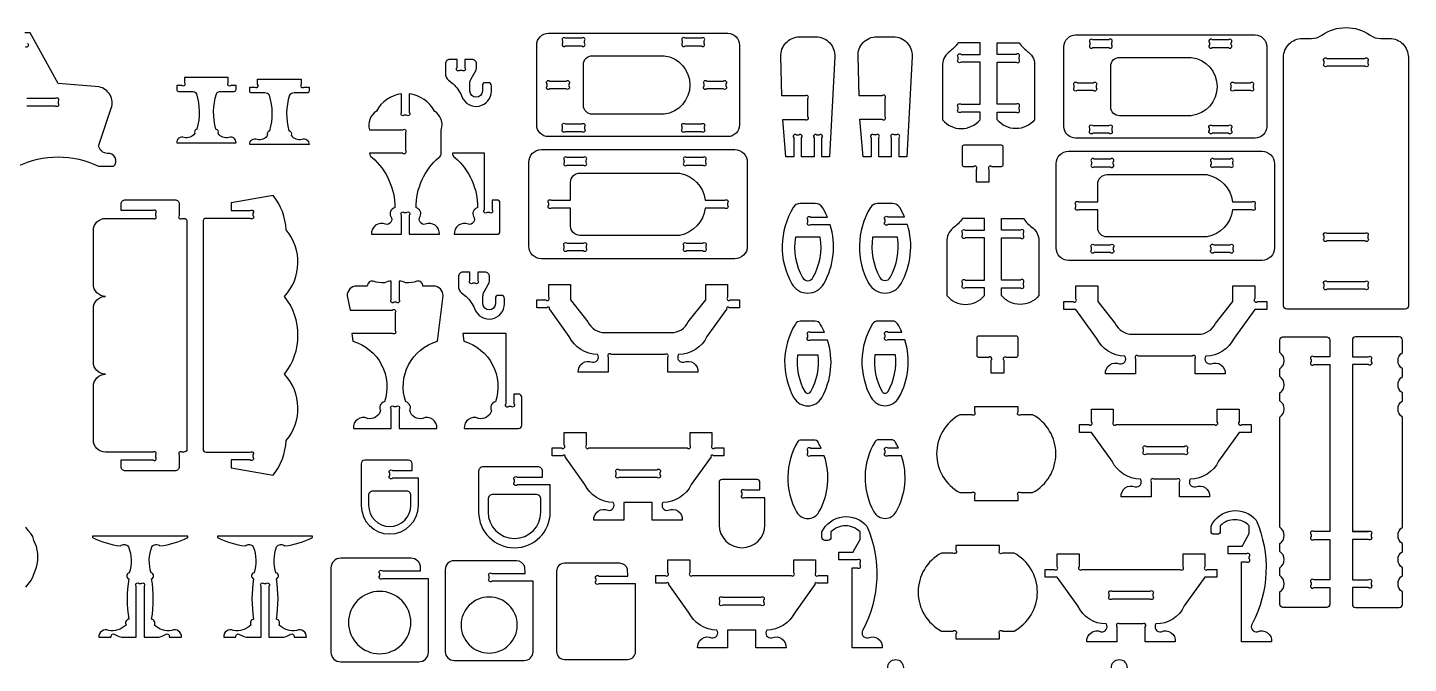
# Model space of a CAD drawing. Extents: x 4838.3 to 4880.7, y 1535.2 to 1561.9.
# Drawn here: x 4858.53 to 4880.65, y 1551.67 to 1561.87 of the extents above; entities that cross this region are included whole.
import ezdxf

# ---------------------------------------------------------------- set-up
doc = ezdxf.new("R2010")
doc.units = 0
doc.header["$MEASUREMENT"] = 0
doc.layers.add('LAYER1', color=18, linetype='CONTINUOUS')

msp = doc.modelspace()

# ---------------------------------------------------------------- linework, layer by layer
at = {"layer": 'LAYER1'}
for points in [[(4858.366, 1559.649, -0.230289), (4859.664, 1559.649), (4859.905, 1559.649, 0.729626), (4859.806, 1559.854, -0.343544), (4859.664, 1559.974), (4859.867, 1560.579, 0.456332), (4859.671, 1560.922), (4859.015, 1560.977), (4858.568, 1561.79), (4858.484, 1561.79)], [(4858.524, 1561.618, -1), (4858.491, 1561.565)], [(4858.515, 1560.74), (4858.971, 1560.74, -1), (4859.015, 1560.696), (4859.015, 1560.677), (4859.015, 1560.659, -1), (4858.971, 1560.615), (4858.515, 1560.615)], [(4872.312, 1551.605, -0.427943), (4872.437, 1551.736, -0.427943), (4872.562, 1551.605, 0.204981)], [(4875.896, 1551.605, -0.427943), (4876.021, 1551.736, -0.427943), (4876.146, 1551.605, 0.204981)]]:
    msp.add_lwpolyline(points, format="xyb", dxfattribs=at)
for points in [[(4866.685, 1560.313), (4866.685, 1561.595, -0.414214), (4866.873, 1561.782), (4869.748, 1561.782, -0.414214), (4869.935, 1561.595), (4869.935, 1560.313, -0.414214), (4869.748, 1560.126), (4866.873, 1560.126, -0.414214)], [(4878.704, 1557.358, -0.414214), (4878.654, 1557.408), (4878.654, 1561.399, -0.414214), (4878.954, 1561.699), (4879.102, 1561.699, 0.155074), (4879.266, 1561.751, -0.31779), (4880.043, 1561.751, 0.155074), (4880.206, 1561.699), (4880.354, 1561.699, -0.414214), (4880.654, 1561.399), (4880.654, 1557.408, -0.414214), (4880.604, 1557.358)], [(4867.101, 1561.66), (4867.101, 1561.623, 1), (4867.146, 1561.579), (4867.407, 1561.579, 1), (4867.451, 1561.623), (4867.451, 1561.66, 1), (4867.407, 1561.704), (4867.146, 1561.704, 1)], [(4869.018, 1561.66), (4869.018, 1561.623, 1), (4869.062, 1561.579), (4869.324, 1561.579, 1), (4869.368, 1561.623), (4869.368, 1561.66, 1), (4869.324, 1561.704), (4869.062, 1561.704, 1)], [(4870.68, 1559.8), (4870.627, 1560.4), (4870.986, 1560.4, 1), (4871.03, 1560.445), (4871.03, 1560.734, 1), (4870.986, 1560.778), (4870.616, 1560.778), (4870.598, 1561.408, -0.431081), (4870.898, 1561.725), (4871.162, 1561.725, -0.431081), (4871.462, 1561.408), (4871.38, 1559.8), (4871.255, 1559.8), (4871.255, 1560.106, 1), (4871.211, 1560.15), (4871.174, 1560.15, 1), (4871.13, 1560.106), (4871.13, 1559.8), (4870.93, 1559.8), (4870.93, 1560.106, 1), (4870.886, 1560.15), (4870.849, 1560.15, 1), (4870.805, 1560.106), (4870.805, 1559.8)], [(4871.918, 1559.803), (4871.865, 1560.403), (4872.224, 1560.403, 1), (4872.268, 1560.447), (4872.268, 1560.737, 1), (4872.224, 1560.781), (4871.854, 1560.781), (4871.836, 1561.411, -0.431081), (4872.136, 1561.728), (4872.4, 1561.728, -0.431081), (4872.7, 1561.411), (4872.618, 1559.803), (4872.493, 1559.803), (4872.493, 1560.109, 1), (4872.449, 1560.153), (4872.412, 1560.153, 1), (4872.368, 1560.109), (4872.368, 1559.803), (4872.168, 1559.803), (4872.168, 1560.109, 1), (4872.124, 1560.153), (4872.087, 1560.153, 1), (4872.043, 1560.109), (4872.043, 1559.803)], [(4873.19, 1561.257), (4873.19, 1560.394, 0.468323), (4873.79, 1560.394), (4873.79, 1560.519), (4873.485, 1560.519, -1), (4873.44, 1560.563), (4873.44, 1560.6, -1), (4873.485, 1560.644), (4873.79, 1560.644), (4873.79, 1561.319), (4873.485, 1561.319, -1), (4873.44, 1561.364), (4873.44, 1561.4, -1), (4873.485, 1561.444), (4873.79, 1561.444), (4873.79, 1561.632), (4873.44, 1561.632, -0.082449), (4873.284, 1561.475, 0.237515)], [(4874.665, 1561.257), (4874.665, 1560.394, -0.468323), (4874.065, 1560.394), (4874.065, 1560.519), (4874.371, 1560.519, 1), (4874.415, 1560.563), (4874.415, 1560.6, 1), (4874.371, 1560.644), (4874.065, 1560.644), (4874.065, 1561.319), (4874.371, 1561.319, 1), (4874.415, 1561.364), (4874.415, 1561.4, 1), (4874.371, 1561.444), (4874.065, 1561.444), (4874.065, 1561.632), (4874.415, 1561.632, 0.082449), (4874.572, 1561.475, -0.237515)], [(4875.134, 1560.287), (4875.134, 1561.568, -0.414214), (4875.322, 1561.756), (4878.197, 1561.756, -0.414214), (4878.384, 1561.568), (4878.384, 1560.287, -0.414214), (4878.197, 1560.1), (4875.322, 1560.1, -0.414214)], [(4875.551, 1561.634), (4875.551, 1561.597, 1), (4875.595, 1561.553), (4875.856, 1561.553, 1), (4875.901, 1561.597), (4875.901, 1561.634, 1), (4875.856, 1561.678), (4875.595, 1561.678, 1)], [(4877.467, 1561.634), (4877.467, 1561.597, 1), (4877.511, 1561.553), (4877.773, 1561.553, 1), (4877.817, 1561.597), (4877.817, 1561.634, 1), (4877.773, 1561.678), (4877.511, 1561.678, 1)], [(4865.48, 1560.782), (4865.487, 1560.765, 0.825341), (4865.96, 1560.856), (4865.96, 1560.942, 0.414214), (4865.912, 1560.99), (4865.862, 1560.99, 0.414214), (4865.814, 1560.942), (4865.814, 1560.856, -1), (4865.615, 1560.856), (4865.615, 1560.978, -0.131652), (4865.634, 1561.05), (4865.7, 1561.164, 0.131652), (4865.72, 1561.236), (4865.72, 1561.291, 0.414214), (4865.648, 1561.363), (4865.533, 1561.363), (4865.533, 1561.231, -1), (4865.489, 1561.187), (4865.452, 1561.187, -1), (4865.408, 1561.231), (4865.408, 1561.363), (4865.293, 1561.363, 0.414214), (4865.221, 1561.291), (4865.221, 1561.141, 0.220517), (4865.272, 1561.031), (4865.344, 1560.97, -0.122252)], [(4868.726, 1560.485), (4867.576, 1560.485, -0.414214), (4867.435, 1560.626), (4867.435, 1561.282, -0.414214), (4867.576, 1561.423), (4868.726, 1561.423, -0.88519)], [(4877.175, 1560.459), (4876.025, 1560.459, -0.414214), (4875.885, 1560.6), (4875.885, 1561.256, -0.414214), (4876.025, 1561.396), (4877.175, 1561.396, -0.88519)], [(4879.349, 1561.38), (4879.96, 1561.38, -1), (4880.004, 1561.336), (4880.004, 1561.299, -1), (4879.96, 1561.255), (4879.349, 1561.255, -1), (4879.304, 1561.299), (4879.304, 1561.336, -1)], [(4861.392, 1560.026), (4861.867, 1560.026, 0.570657), (4861.75, 1560.109, -0.289506), (4861.578, 1560.173, 0.497317), (4861.545, 1560.245, 0.217136), (4861.545, 1560.245, -0.145354), (4861.552, 1560.814, -0.281118), (4861.626, 1560.851), (4861.837, 1560.851, 0.414214), (4861.867, 1560.881), (4861.867, 1560.946), (4861.786, 1560.946, -1), (4861.742, 1560.99), (4861.742, 1561.071), (4861.455, 1561.071), (4861.392, 1561.071), (4861.329, 1561.071), (4861.042, 1561.071), (4861.042, 1560.99, -1), (4860.998, 1560.946), (4860.917, 1560.946), (4860.917, 1560.881, 0.414214), (4860.947, 1560.851), (4861.158, 1560.851, -0.281118), (4861.231, 1560.814, -0.145354), (4861.239, 1560.245, 0.217136), (4861.239, 1560.245, 0.497317), (4861.206, 1560.173, -0.289506), (4861.034, 1560.109, 0.570657), (4860.917, 1560.026)], [(4862.562, 1560), (4862.087, 1560, -0.570657), (4862.204, 1560.083, 0.289506), (4862.376, 1560.147, -0.497317), (4862.41, 1560.22, -0.217136), (4862.41, 1560.22, 0.145354), (4862.402, 1560.788, 0.281118), (4862.328, 1560.825), (4862.117, 1560.825, -0.414214), (4862.087, 1560.855), (4862.087, 1560.92), (4862.168, 1560.92, 1), (4862.212, 1560.964), (4862.212, 1561.045), (4862.5, 1561.045), (4862.562, 1561.045), (4862.625, 1561.045), (4862.912, 1561.045), (4862.912, 1560.964, 1), (4862.957, 1560.92), (4863.037, 1560.92), (4863.037, 1560.855, -0.414214), (4863.007, 1560.825), (4862.796, 1560.825, 0.281118), (4862.723, 1560.788, 0.145354), (4862.715, 1560.22, -0.217136), (4862.715, 1560.22, -0.497317), (4862.748, 1560.147, 0.289506), (4862.921, 1560.083, -0.570657), (4863.037, 1560)], [(4867.157, 1560.891), (4866.896, 1560.891, -1), (4866.851, 1560.936), (4866.851, 1560.972, -1), (4866.896, 1561.016), (4867.157, 1561.016, -1), (4867.201, 1560.972), (4867.201, 1560.936, -1)], [(4869.412, 1561.016), (4869.674, 1561.016, -1), (4869.718, 1560.972), (4869.718, 1560.936, -1), (4869.674, 1560.891), (4869.412, 1560.891, -1), (4869.368, 1560.936), (4869.368, 1560.972, -1)], [(4875.606, 1560.865), (4875.345, 1560.865, -1), (4875.301, 1560.909), (4875.301, 1560.946, -1), (4875.345, 1560.99), (4875.606, 1560.99, -1), (4875.651, 1560.946), (4875.651, 1560.909, -1)], [(4877.861, 1560.99), (4878.123, 1560.99, -1), (4878.167, 1560.946), (4878.167, 1560.909, -1), (4878.123, 1560.865), (4877.861, 1560.865, -1), (4877.817, 1560.909), (4877.817, 1560.946, -1)], [(4864.644, 1560.814), (4864.644, 1560.513, -1), (4864.6, 1560.469), (4864.563, 1560.469, -1), (4864.519, 1560.513), (4864.519, 1560.814, 0.24185), (4864.116, 1560.533, 0.346655), (4864.008, 1560.233), (4864.538, 1560.233, -1), (4864.582, 1560.189), (4864.582, 1559.902, -1), (4864.538, 1559.858), (4864.008, 1559.858, 0.260797), (4864.046, 1559.79, -0.220455), (4864.411, 1558.983, 0.497317), (4864.347, 1558.843, -0.687365), (4864.263, 1558.719, 0.570657), (4864.037, 1558.558), (4864.519, 1558.558), (4864.519, 1558.864, -1), (4864.563, 1558.908), (4864.582, 1558.908), (4864.6, 1558.908, -1), (4864.644, 1558.864), (4864.644, 1558.558), (4865.126, 1558.558, 0.570657), (4864.9, 1558.719, -0.687365), (4864.817, 1558.843, 0.497317), (4864.752, 1558.983, -0.220455), (4865.117, 1559.79, 0.260797), (4865.155, 1559.858), (4865.155, 1560.233, 0.346655), (4865.047, 1560.533, 0.24185)], [(4867.146, 1560.329), (4867.407, 1560.329, -1), (4867.451, 1560.285), (4867.451, 1560.248, -1), (4867.407, 1560.204), (4867.146, 1560.204, -1), (4867.101, 1560.248), (4867.101, 1560.285, -1)], [(4869.062, 1560.329), (4869.324, 1560.329, -1), (4869.368, 1560.285), (4869.368, 1560.248, -1), (4869.324, 1560.204), (4869.062, 1560.204, -1), (4869.018, 1560.248), (4869.018, 1560.285, -1)], [(4875.595, 1560.303), (4875.856, 1560.303, -1), (4875.901, 1560.259), (4875.901, 1560.222, -1), (4875.856, 1560.178), (4875.595, 1560.178, -1), (4875.551, 1560.222), (4875.551, 1560.259, -1)], [(4877.511, 1560.303), (4877.773, 1560.303, -1), (4877.817, 1560.259), (4877.817, 1560.222, -1), (4877.773, 1560.178), (4877.511, 1560.178, -1), (4877.467, 1560.222), (4877.467, 1560.259, -1)], [(4866.046, 1558.558, 0.414214), (4866.096, 1558.608), (4866.096, 1559.058, 0.414214), (4866.046, 1559.108), (4865.971, 1559.108), (4865.971, 1558.952, -1), (4865.927, 1558.908), (4865.89, 1558.908, -1), (4865.846, 1558.952), (4865.846, 1559.858), (4865.335, 1559.858, 0.260797), (4865.373, 1559.79, -0.220455), (4865.738, 1558.983, 0.497317), (4865.673, 1558.843, -0.687365), (4865.59, 1558.719, 0.570657), (4865.364, 1558.558)], [(4866.56, 1558.366), (4866.56, 1559.716, -0.414214), (4866.76, 1559.916), (4869.86, 1559.916, -0.414214), (4870.06, 1559.716), (4870.06, 1558.366, -0.414214), (4869.86, 1558.166), (4866.76, 1558.166, -0.414214)], [(4867.127, 1559.747), (4867.127, 1559.71, 1), (4867.171, 1559.666), (4867.433, 1559.666, 1), (4867.477, 1559.71), (4867.477, 1559.747, 1), (4867.433, 1559.791), (4867.171, 1559.791, 1)], [(4869.043, 1559.747), (4869.043, 1559.71, 1), (4869.087, 1559.666), (4869.349, 1559.666, 1), (4869.393, 1559.71), (4869.393, 1559.747, 1), (4869.349, 1559.791), (4869.087, 1559.791, 1)], [(4873.732, 1559.392), (4873.732, 1559.598, 1), (4873.688, 1559.642), (4873.537, 1559.642, -0.414214), (4873.507, 1559.672), (4873.507, 1559.962, -0.414214), (4873.537, 1559.992), (4874.127, 1559.992, -0.414214), (4874.157, 1559.962), (4874.157, 1559.672, -0.414214), (4874.127, 1559.642), (4873.976, 1559.642, 1), (4873.932, 1559.598), (4873.932, 1559.392)], [(4875.009, 1558.34), (4875.009, 1559.69, -0.414214), (4875.209, 1559.89), (4878.309, 1559.89, -0.414214), (4878.509, 1559.69), (4878.509, 1558.34, -0.414214), (4878.309, 1558.14), (4875.209, 1558.14, -0.414214)], [(4875.882, 1559.765), (4875.62, 1559.765, 1), (4875.576, 1559.721), (4875.576, 1559.684, 1), (4875.62, 1559.64), (4875.882, 1559.64, 1), (4875.926, 1559.684), (4875.926, 1559.721, 1)], [(4877.492, 1559.721), (4877.492, 1559.684, 1), (4877.537, 1559.64), (4877.798, 1559.64, 1), (4877.842, 1559.684), (4877.842, 1559.721, 1), (4877.798, 1559.765), (4877.537, 1559.765, 1)], [(4869.386, 1559.104), (4869.699, 1559.104, -1), (4869.743, 1559.059), (4869.743, 1559.023, -1), (4869.699, 1558.979), (4869.386, 1558.979, -0.326135), (4868.976, 1558.541), (4867.377, 1558.541, -0.414214), (4867.227, 1558.691), (4867.227, 1558.979), (4866.921, 1558.979, -1), (4866.877, 1559.023), (4866.877, 1559.059, -1), (4866.921, 1559.104), (4867.227, 1559.104), (4867.227, 1559.391, -0.414214), (4867.377, 1559.541), (4868.976, 1559.541, -0.326135)], [(4877.836, 1559.077), (4878.148, 1559.077, -1), (4878.192, 1559.033), (4878.192, 1558.997, -1), (4878.148, 1558.952), (4877.836, 1558.952, -0.326135), (4877.425, 1558.515), (4875.826, 1558.515, -0.414214), (4875.676, 1558.665), (4875.676, 1558.952), (4875.37, 1558.952, -1), (4875.326, 1558.997), (4875.326, 1559.033, -1), (4875.37, 1559.077), (4875.676, 1559.077), (4875.676, 1559.365, -0.414214), (4875.826, 1559.515), (4877.425, 1559.515, -0.326135)], [(4859.777, 1556.313, -0.414214), (4859.581, 1556.51), (4859.581, 1557.367, -0.414214), (4859.777, 1557.563, -0.414214), (4859.581, 1557.76), (4859.581, 1558.617, -0.414214), (4859.777, 1558.813), (4860.537, 1558.813, 1), (4860.581, 1558.858), (4860.581, 1558.894, 1), (4860.537, 1558.938), (4860.027, 1558.938), (4860.027, 1559.048, -0.414214), (4860.093, 1559.113), (4860.89, 1559.113, -0.414214), (4860.956, 1559.048), (4860.956, 1558.858, 1), (4861, 1558.813), (4861.031, 1558.813, -0.414214), (4861.081, 1558.763), (4861.081, 1555.113, -0.414214), (4861.031, 1555.063), (4861, 1555.063, 1), (4860.956, 1555.019), (4860.956, 1554.829, -0.414214), (4860.89, 1554.763), (4860.093, 1554.763, -0.414214), (4860.027, 1554.829), (4860.027, 1554.938), (4860.537, 1554.938, 1), (4860.581, 1554.983), (4860.581, 1555.019, 1), (4860.537, 1555.063), (4859.777, 1555.063, -0.414214), (4859.581, 1555.26), (4859.581, 1556.117, -0.414214)], [(4862.671, 1558.628, 0.157436), (4862.46, 1559.182), (4861.788, 1559.063), (4861.788, 1558.938), (4862.094, 1558.938, -1), (4862.138, 1558.894), (4862.138, 1558.858, -1), (4862.094, 1558.813), (4861.388, 1558.813, 0.414214), (4861.338, 1558.763), (4861.338, 1558.313), (4861.338, 1555.113, 0.414214), (4861.388, 1555.063), (4862.094, 1555.063, -1), (4862.138, 1555.019), (4862.138, 1554.983, -1), (4862.094, 1554.938), (4861.788, 1554.938), (4861.788, 1554.813), (4862.46, 1554.695, 0.157436), (4862.671, 1555.248, 0.379394), (4862.643, 1556.313, 0.346118), (4862.643, 1557.563, 0.379394)], [(4871.389, 1558.71), (4871.074, 1558.71, -1), (4871.03, 1558.754), (4871.03, 1558.791, -1), (4871.074, 1558.835), (4871.343, 1558.835, 0.035368), (4871.264, 1558.988, 0.261699), (4871.15, 1559.052), (4870.91, 1559.052, 0.261699), (4870.796, 1558.988, 0.2701), (4870.772, 1557.766, 0.587624), (4871.288, 1557.766, 0.203772)], [(4872.627, 1558.713), (4872.312, 1558.713, -1), (4872.268, 1558.757), (4872.268, 1558.793, -1), (4872.312, 1558.838), (4872.581, 1558.838, 0.035368), (4872.502, 1558.99, 0.261699), (4872.388, 1559.054), (4872.148, 1559.054, 0.261699), (4872.034, 1558.99, 0.2701), (4872.01, 1557.768, 0.587624), (4872.526, 1557.768, 0.203772)], [(4873.259, 1558.437), (4873.259, 1557.574, 0.468323), (4873.859, 1557.574), (4873.859, 1557.699), (4873.553, 1557.699, -1), (4873.509, 1557.743), (4873.509, 1557.779, -1), (4873.553, 1557.824), (4873.859, 1557.824), (4873.859, 1558.499), (4873.553, 1558.499, -1), (4873.509, 1558.543), (4873.509, 1558.58, -1), (4873.553, 1558.624), (4873.859, 1558.624), (4873.859, 1558.812), (4873.509, 1558.812, -0.082449), (4873.353, 1558.655, 0.237515)], [(4874.734, 1558.437), (4874.734, 1557.574, -0.468323), (4874.134, 1557.574), (4874.134, 1557.699), (4874.44, 1557.699, 1), (4874.484, 1557.743), (4874.484, 1557.779, 1), (4874.44, 1557.824), (4874.134, 1557.824), (4874.134, 1558.499), (4874.44, 1558.499, 1), (4874.484, 1558.543), (4874.484, 1558.58, 1), (4874.44, 1558.624), (4874.134, 1558.624), (4874.134, 1558.812), (4874.484, 1558.812, 0.082449), (4874.64, 1558.655, -0.237515)], [(4871.23, 1558.51), (4870.83, 1558.51, 0.166664), (4870.947, 1557.863, 0.587624), (4871.113, 1557.863, 0.166664)], [(4872.468, 1558.513), (4872.068, 1558.513, 0.166664), (4872.185, 1557.866, 0.587624), (4872.351, 1557.866, 0.166664)], [(4879.349, 1558.576), (4879.96, 1558.576, -1), (4880.004, 1558.532), (4880.004, 1558.495, -1), (4879.96, 1558.451), (4879.349, 1558.451, -1), (4879.304, 1558.495), (4879.304, 1558.532, -1)], [(4867.171, 1558.416), (4867.433, 1558.416, -1), (4867.477, 1558.372), (4867.477, 1558.335, -1), (4867.433, 1558.291), (4867.171, 1558.291, -1), (4867.127, 1558.335), (4867.127, 1558.372, -1)], [(4869.087, 1558.416), (4869.349, 1558.416, -1), (4869.393, 1558.372), (4869.393, 1558.335, -1), (4869.349, 1558.291), (4869.087, 1558.291, -1), (4869.043, 1558.335), (4869.043, 1558.372, -1)], [(4875.62, 1558.39), (4875.882, 1558.39, -1), (4875.926, 1558.346), (4875.926, 1558.309, -1), (4875.882, 1558.265), (4875.62, 1558.265, -1), (4875.576, 1558.309), (4875.576, 1558.346, -1)], [(4877.537, 1558.39), (4877.798, 1558.39, -1), (4877.842, 1558.346), (4877.842, 1558.309, -1), (4877.798, 1558.265), (4877.537, 1558.265, -1), (4877.492, 1558.309), (4877.492, 1558.346, -1)], [(4864.354, 1555.445), (4864.354, 1555.751, -1), (4864.398, 1555.795), (4864.434, 1555.795, -1), (4864.479, 1555.751), (4864.479, 1555.445), (4865.085, 1555.445, 0.570657), (4864.86, 1555.606, -0.424269), (4864.651, 1555.73, 0.497317), (4864.587, 1555.871, -0.429094), (4865.094, 1556.843), (4865.186, 1557.573), (4865.186, 1557.573, 0.414214), (4865.032, 1557.727), (4864.862, 1557.727, 0.480696), (4864.765, 1557.805, -0.114725), (4864.585, 1557.782, 0.056195), (4864.479, 1557.809), (4864.479, 1557.513, -1), (4864.434, 1557.468), (4864.398, 1557.468, -1), (4864.354, 1557.513), (4864.354, 1557.809, 0.056195), (4864.247, 1557.782, -0.114725), (4864.067, 1557.805, 0.480696), (4863.97, 1557.727), (4863.8, 1557.727, 0.414214), (4863.646, 1557.573), (4863.646, 1557.573), (4863.698, 1557.343), (4864.372, 1557.343, -1), (4864.416, 1557.299), (4864.416, 1557.013, -1), (4864.372, 1556.968), (4863.722, 1556.968), (4863.738, 1556.843, -0.429094), (4864.245, 1555.871, 0.497317), (4864.181, 1555.73, -0.424269), (4863.972, 1555.606, 0.570657), (4863.747, 1555.445)], [(4865.688, 1557.37), (4865.695, 1557.353, 0.825341), (4866.168, 1557.444), (4866.168, 1557.53, 0.414214), (4866.12, 1557.578), (4866.071, 1557.578, 0.414214), (4866.023, 1557.53), (4866.023, 1557.444, -1), (4865.824, 1557.444), (4865.824, 1557.565, -0.131652), (4865.843, 1557.638), (4865.909, 1557.752, 0.131652), (4865.928, 1557.824), (4865.928, 1557.878, 0.414214), (4865.856, 1557.951), (4865.741, 1557.951), (4865.741, 1557.819, -1), (4865.697, 1557.775), (4865.661, 1557.775, -1), (4865.616, 1557.819), (4865.616, 1557.951), (4865.502, 1557.951, 0.414214), (4865.43, 1557.878), (4865.43, 1557.729, 0.220517), (4865.481, 1557.619), (4865.553, 1557.558, -0.122252)], [(4879.349, 1557.802), (4879.96, 1557.802, -1), (4880.004, 1557.757), (4880.004, 1557.721, -1), (4879.96, 1557.677), (4879.349, 1557.677, -1), (4879.304, 1557.721), (4879.304, 1557.757, -1)], [(4868.787, 1556.346), (4868.787, 1556.587, 1), (4868.743, 1556.631), (4868.06, 1556.631), (4867.877, 1556.631, 1), (4867.833, 1556.587), (4867.833, 1556.346), (4867.351, 1556.346, -0.570657), (4867.577, 1556.507, 0.687365), (4867.661, 1556.631, -0.291722), (4867.207, 1556.92), (4866.89, 1557.362, 1), (4866.854, 1557.38), (4866.685, 1557.38), (4866.685, 1557.505), (4866.833, 1557.505, 1), (4866.877, 1557.55), (4866.877, 1557.755), (4867.227, 1557.755), (4867.227, 1557.505), (4867.506, 1557.155, 0.291722), (4867.778, 1556.981), (4868.06, 1556.981), (4868.842, 1556.981, 0.291722), (4869.114, 1557.155), (4869.393, 1557.505), (4869.393, 1557.755), (4869.743, 1557.755), (4869.743, 1557.55, 1), (4869.787, 1557.505), (4869.935, 1557.505), (4869.935, 1557.38), (4869.766, 1557.38, 1), (4869.73, 1557.362), (4869.413, 1556.92, -0.291722), (4868.959, 1556.631, 0.687365), (4869.043, 1556.507, -0.570657), (4869.269, 1556.346)], [(4877.236, 1556.32), (4877.236, 1556.561, 1), (4877.192, 1556.605), (4876.509, 1556.605), (4876.326, 1556.605, 1), (4876.282, 1556.561), (4876.282, 1556.32), (4875.801, 1556.32, -0.570657), (4876.026, 1556.48, 0.687365), (4876.11, 1556.605, -0.291722), (4875.657, 1556.894), (4875.326, 1557.354), (4875.134, 1557.354), (4875.134, 1557.479), (4875.282, 1557.479, 1), (4875.326, 1557.523), (4875.326, 1557.729), (4875.676, 1557.729), (4875.676, 1557.479), (4875.956, 1557.128, 0.291722), (4876.228, 1556.955), (4876.509, 1556.955), (4877.291, 1556.955, 0.291722), (4877.563, 1557.128), (4877.842, 1557.479), (4877.842, 1557.729), (4878.192, 1557.729), (4878.192, 1557.523, 1), (4878.237, 1557.479), (4878.384, 1557.479), (4878.384, 1557.354), (4878.192, 1557.354), (4877.862, 1556.894, -0.291722), (4877.409, 1556.605, 0.687365), (4877.493, 1556.48, -0.570657), (4877.718, 1556.32)], [(4871.347, 1556.862), (4871.074, 1556.862, -1), (4871.03, 1556.907), (4871.03, 1556.943, -1), (4871.074, 1556.987), (4871.299, 1556.987, 0.031694), (4871.23, 1557.119, 0.261699), (4871.15, 1557.164), (4870.91, 1557.164, 0.261699), (4870.83, 1557.119, 0.2701), (4870.807, 1555.937, 0.587624), (4871.253, 1555.937, 0.206482)], [(4872.585, 1556.865), (4872.312, 1556.865, -1), (4872.268, 1556.909), (4872.268, 1556.946, -1), (4872.312, 1556.99), (4872.537, 1556.99, 0.031694), (4872.468, 1557.121, 0.261699), (4872.388, 1557.167), (4872.148, 1557.167, 0.261699), (4872.068, 1557.121, 0.2701), (4872.045, 1555.94, 0.587624), (4872.491, 1555.94, 0.206482)], [(4866.395, 1555.995), (4866.32, 1555.995), (4866.32, 1555.84, -1), (4866.275, 1555.795), (4866.239, 1555.795, -1), (4866.195, 1555.84), (4866.195, 1556.968), (4866.195, 1556.968), (4866.195, 1556.968), (4865.501, 1556.968), (4865.517, 1556.843, -0.429094), (4866.024, 1555.871, 0.497317), (4865.96, 1555.73, -0.424269), (4865.751, 1555.606, 0.570657), (4865.525, 1555.445), (4866.395, 1555.445, 0.414214), (4866.445, 1555.495), (4866.445, 1555.945, 0.414214)], [(4873.969, 1556.332), (4873.969, 1556.538, 1), (4873.924, 1556.582), (4873.774, 1556.582, -0.414214), (4873.744, 1556.612), (4873.744, 1556.902, -0.414214), (4873.774, 1556.932), (4874.364, 1556.932, -0.414214), (4874.394, 1556.902), (4874.394, 1556.612, -0.414214), (4874.364, 1556.582), (4874.213, 1556.582, 1), (4874.169, 1556.538), (4874.169, 1556.332)], [(4878.594, 1554.689), (4878.594, 1555.625, 0.531486), (4878.594, 1555.888), (4878.594, 1556.013, 0.531486), (4878.594, 1556.275), (4878.594, 1556.4, 0.531486), (4878.594, 1556.662), (4878.594, 1556.862, -0.414214), (4878.644, 1556.912), (4879.345, 1556.912, -0.414214), (4879.395, 1556.862), (4879.395, 1556.593), (4879.138, 1556.593, 1), (4879.094, 1556.549), (4879.094, 1556.513, 1), (4879.138, 1556.468), (4879.395, 1556.468), (4879.395, 1553.789), (4879.138, 1553.789, 1), (4879.094, 1553.745), (4879.094, 1553.708, 1), (4879.138, 1553.664), (4879.395, 1553.664), (4879.395, 1553.015), (4879.138, 1553.015, 1), (4879.094, 1552.971), (4879.094, 1552.934, 1), (4879.138, 1552.89), (4879.395, 1552.89), (4879.395, 1552.621, -0.414214), (4879.345, 1552.571), (4878.644, 1552.571, -0.414214), (4878.594, 1552.621), (4878.594, 1552.821, 0.531486), (4878.594, 1553.084), (4878.594, 1553.209, 0.531486), (4878.594, 1553.471), (4878.594, 1553.596, 0.531486), (4878.594, 1553.858), (4878.594, 1554.564)], [(4880.558, 1554.689), (4880.558, 1555.625, -0.531486), (4880.558, 1555.888), (4880.558, 1556.013, -0.531486), (4880.558, 1556.275), (4880.558, 1556.4, -0.531486), (4880.558, 1556.662), (4880.558, 1556.862, 0.414214), (4880.508, 1556.912), (4879.807, 1556.912, 0.414214), (4879.757, 1556.862), (4879.757, 1556.593), (4880.013, 1556.593, -1), (4880.058, 1556.549), (4880.058, 1556.513, -1), (4880.013, 1556.468), (4879.757, 1556.468), (4879.757, 1553.789), (4880.013, 1553.789, -1), (4880.058, 1553.745), (4880.058, 1553.708, -1), (4880.013, 1553.664), (4879.757, 1553.664), (4879.757, 1553.015), (4880.013, 1553.015, -1), (4880.058, 1552.971), (4880.058, 1552.934, -1), (4880.013, 1552.89), (4879.757, 1552.89), (4879.757, 1552.621, 0.414214), (4879.807, 1552.571), (4880.508, 1552.571, 0.414214), (4880.558, 1552.621), (4880.558, 1552.821, -0.531486), (4880.558, 1553.084), (4880.558, 1553.209, -0.531486), (4880.558, 1553.471), (4880.558, 1553.596, -0.531486), (4880.558, 1553.858), (4880.558, 1554.564)], [(4871.195, 1556.622), (4870.865, 1556.622, 0.15764), (4870.982, 1556.035, 0.587624), (4871.078, 1556.035, 0.15764)], [(4872.433, 1556.625), (4872.103, 1556.625, 0.15764), (4872.22, 1556.037, 0.587624), (4872.316, 1556.037, 0.15764)], [(4873.467, 1554.414), (4873.656, 1554.414, -1), (4873.7, 1554.37), (4873.7, 1554.289), (4874.4, 1554.289), (4874.4, 1554.37, -1), (4874.444, 1554.414), (4874.633, 1554.414, 0.59581), (4874.633, 1555.664), (4874.444, 1555.664, -1), (4874.4, 1555.709), (4874.4, 1555.789), (4873.7, 1555.789), (4873.7, 1555.709, -1), (4873.656, 1555.664), (4873.467, 1555.664, 0.59581)], [(4875.926, 1555.755), (4875.926, 1555.55, 1), (4875.97, 1555.505), (4877.548, 1555.505, 1), (4877.592, 1555.55), (4877.592, 1555.755), (4877.942, 1555.755), (4877.942, 1555.55, 1), (4877.987, 1555.505), (4878.134, 1555.505), (4878.134, 1555.38), (4877.942, 1555.38), (4877.612, 1554.92, -0.291722), (4877.159, 1554.631, 0.687365), (4877.243, 1554.507, -0.570657), (4877.468, 1554.346), (4876.986, 1554.346), (4876.986, 1554.587, 1), (4876.942, 1554.631), (4876.576, 1554.631, 1), (4876.532, 1554.587), (4876.532, 1554.346), (4876.051, 1554.346, -0.570657), (4876.276, 1554.507, 0.687365), (4876.36, 1554.631, -0.291722), (4875.907, 1554.92), (4875.576, 1555.38), (4875.384, 1555.38), (4875.384, 1555.505), (4875.532, 1555.505, 1), (4875.576, 1555.55), (4875.576, 1555.755)], [(4867.477, 1555.381), (4867.477, 1555.175, 1), (4867.521, 1555.131), (4869.099, 1555.131, 1), (4869.143, 1555.175), (4869.143, 1555.381), (4869.493, 1555.381), (4869.493, 1555.175, 1), (4869.537, 1555.131), (4869.685, 1555.131), (4869.685, 1555.006), (4869.516, 1555.006, 1), (4869.48, 1554.988), (4869.163, 1554.546, -0.291722), (4868.709, 1554.257, 0.687365), (4868.793, 1554.132, -0.570657), (4869.019, 1553.972), (4868.537, 1553.972), (4868.537, 1554.257), (4868.083, 1554.257), (4868.083, 1553.972), (4867.601, 1553.972, -0.570657), (4867.827, 1554.132, 0.687365), (4867.911, 1554.257, -0.291722), (4867.457, 1554.546), (4867.14, 1554.988, 1), (4867.104, 1555.006), (4866.935, 1555.006), (4866.935, 1555.131), (4867.083, 1555.131, 1), (4867.127, 1555.175), (4867.127, 1555.381)], [(4871.203, 1555.207, 0.014243), (4871.188, 1555.235, 0.261699), (4871.15, 1555.256), (4870.91, 1555.256, 0.261699), (4870.872, 1555.235, 0.2701), (4870.851, 1554.104, 0.587624), (4871.209, 1554.104, 0.21016), (4871.294, 1555.004), (4871.074, 1555.004, -1), (4871.03, 1555.049), (4871.03, 1555.085, -1), (4871.074, 1555.129), (4871.244, 1555.129, 0.026696)], [(4872.441, 1555.21, 0.014243), (4872.426, 1555.237, 0.261699), (4872.388, 1555.259), (4872.148, 1555.259, 0.261699), (4872.111, 1555.237, 0.2701), (4872.089, 1554.106, 0.587624), (4872.447, 1554.106, 0.21016), (4872.532, 1555.007), (4872.312, 1555.007, -1), (4872.268, 1555.051), (4872.268, 1555.088, -1), (4872.312, 1555.132), (4872.482, 1555.132, 0.026696)], [(4877.065, 1555.031), (4876.454, 1555.031, -1), (4876.409, 1555.075), (4876.409, 1555.112, -1), (4876.454, 1555.156), (4877.065, 1555.156, -1), (4877.109, 1555.112), (4877.109, 1555.075, -1)], [(4864.689, 1554.878, 0.414214), (4864.631, 1554.936), (4863.929, 1554.936, 0.414214), (4863.871, 1554.878), (4863.871, 1554.21, 1), (4864.789, 1554.21), (4864.789, 1554.644), (4864.374, 1554.644, -1), (4864.33, 1554.688), (4864.33, 1554.725, -1), (4864.374, 1554.769), (4864.689, 1554.769)], [(4866.777, 1554.757, 0.414214), (4866.705, 1554.829), (4865.827, 1554.829, 0.414214), (4865.755, 1554.757), (4865.755, 1554.103, 1), (4866.902, 1554.103), (4866.902, 1554.537), (4866.372, 1554.537, -1), (4866.328, 1554.581), (4866.328, 1554.618, -1), (4866.372, 1554.662), (4866.777, 1554.662)], [(4868.004, 1554.782), (4868.616, 1554.782, -1), (4868.66, 1554.738), (4868.66, 1554.701, -1), (4868.616, 1554.657), (4868.004, 1554.657, -1), (4867.96, 1554.701), (4867.96, 1554.738, -1)], [(4870.263, 1554.578, 0.414214), (4870.217, 1554.624), (4869.655, 1554.624, 0.414214), (4869.608, 1554.578), (4869.608, 1553.898, 1), (4870.343, 1553.898), (4870.343, 1554.332), (4870.02, 1554.332, -1), (4869.976, 1554.376), (4869.976, 1554.413, -1), (4870.02, 1554.457), (4870.263, 1554.457)], [(4864.605, 1554.437), (4864.055, 1554.437, 0.414214), (4863.991, 1554.373), (4863.991, 1554.21, 1), (4864.669, 1554.21), (4864.669, 1554.373, 0.414214)], [(4866.672, 1554.387), (4865.985, 1554.387, 0.414214), (4865.905, 1554.307), (4865.905, 1554.103, 1), (4866.752, 1554.103), (4866.752, 1554.307, 0.414214)], [(4871.757, 1553.46, -0.029821), (4871.764, 1553.475), (4871.867, 1553.662, 0.121687), (4871.867, 1553.662), (4871.867, 1553.783, 0.427031), (4871.401, 1553.783), (4871.401, 1553.697, -0.414214), (4871.353, 1553.649), (4871.303, 1553.649, -0.414214), (4871.255, 1553.697), (4871.255, 1553.783, -0.545644), (4871.978, 1553.875, -0.225477), (4871.914, 1552.21, 0.687365), (4871.998, 1552.086, -0.570657), (4872.224, 1551.925), (4871.742, 1551.925), (4871.742, 1553.21), (4871.823, 1553.21, 1), (4871.867, 1553.254), (4871.867, 1553.291, 1), (4871.823, 1553.335), (4871.526, 1553.335), (4871.526, 1553.46)], [(4877.995, 1553.557, -0.029821), (4878.002, 1553.573), (4878.105, 1553.759, 0.121687), (4878.105, 1553.759), (4878.105, 1553.881, 0.427031), (4877.639, 1553.881), (4877.639, 1553.795, -0.414214), (4877.591, 1553.746), (4877.541, 1553.746, -0.414214), (4877.493, 1553.795), (4877.493, 1553.881, -0.545644), (4878.216, 1553.972, -0.225477), (4878.152, 1552.308, 0.687365), (4878.236, 1552.183, -0.570657), (4878.462, 1552.023), (4877.98, 1552.023), (4877.98, 1553.307), (4878.061, 1553.307, 1), (4878.105, 1553.351), (4878.105, 1553.388, 1), (4878.061, 1553.432), (4877.764, 1553.432), (4877.764, 1553.557)], [(4861.094, 1553.694), (4861.094, 1553.714), (4859.569, 1553.714), (4859.569, 1553.694, 0.082494), (4860.014, 1553.559, -0.480983), (4860.144, 1553.545, -0.169376), (4860.155, 1553.127, 0.755968), (4860.149, 1553.031, 0.0823), (4860.149, 1552.387, 0.497317), (4860.104, 1552.29, -0.242348), (4859.824, 1552.204, 0.570657), (4859.669, 1552.094), (4859.866, 1552.094, -0.75881), (4859.925, 1552.141, 0.158853), (4860.069, 1552.094), (4860.269, 1552.094), (4860.269, 1552.912, -1), (4860.313, 1552.956), (4860.349, 1552.956, -1), (4860.394, 1552.912), (4860.394, 1552.094), (4860.594, 1552.094, 0.158853), (4860.737, 1552.141, -0.75881), (4860.796, 1552.094), (4860.994, 1552.094, 0.570657), (4860.838, 1552.204, -0.242348), (4860.558, 1552.29, 0.497317), (4860.514, 1552.387, 0.0823), (4860.514, 1553.031, 0.755968), (4860.507, 1553.127, -0.169376), (4860.518, 1553.545, -0.480983), (4860.648, 1553.559, 0.082494)], [(4863.094, 1553.694), (4863.094, 1553.714), (4861.569, 1553.714), (4861.569, 1553.694, 0.082494), (4862.014, 1553.559, -0.480983), (4862.144, 1553.545, -0.169376), (4862.155, 1553.127, 0.755968), (4862.149, 1553.031, 0.0823), (4862.149, 1552.387, 0.497317), (4862.104, 1552.29, -0.242348), (4861.824, 1552.204, 0.570657), (4861.669, 1552.094), (4861.866, 1552.094, -0.75881), (4861.925, 1552.141, 0.158853), (4862.069, 1552.094), (4862.269, 1552.094), (4862.269, 1552.912, -1), (4862.313, 1552.956), (4862.349, 1552.956, -1), (4862.394, 1552.912), (4862.394, 1552.094), (4862.594, 1552.094, 0.158853), (4862.737, 1552.141, -0.75881), (4862.796, 1552.094), (4862.994, 1552.094, 0.570657), (4862.838, 1552.204, -0.242348), (4862.558, 1552.29, 0.497317), (4862.514, 1552.387, 0.0823), (4862.514, 1553.031, 0.755968), (4862.507, 1553.127, -0.169376), (4862.518, 1553.545, -0.480983), (4862.648, 1553.559, 0.082494)], [(4864.169, 1553.079), (4864.169, 1553.115, -1), (4864.213, 1553.159), (4864.825, 1553.159), (4864.825, 1553.206, 0.414214), (4864.669, 1553.363), (4863.544, 1553.363, 0.414214), (4863.388, 1553.206), (4863.388, 1551.856, 0.414214), (4863.544, 1551.7), (4864.794, 1551.7, 0.414214), (4864.95, 1551.856), (4864.95, 1553.034), (4864.213, 1553.034, -1)], [(4873.17, 1552.194), (4873.359, 1552.194, -1), (4873.404, 1552.15), (4873.404, 1552.069), (4874.104, 1552.069), (4874.104, 1552.15, -1), (4874.148, 1552.194), (4874.337, 1552.194, 0.59581), (4874.337, 1553.444), (4874.148, 1553.444, -1), (4874.104, 1553.488), (4874.104, 1553.569), (4873.404, 1553.569), (4873.404, 1553.488, -1), (4873.359, 1553.444), (4873.17, 1553.444, 0.59581)], [(4875.377, 1553.432), (4875.377, 1553.226, 1), (4875.421, 1553.182), (4876.999, 1553.182, 1), (4877.043, 1553.226), (4877.043, 1553.432), (4877.393, 1553.432), (4877.393, 1553.226, 1), (4877.437, 1553.182), (4877.585, 1553.182), (4877.585, 1553.057), (4877.393, 1553.057), (4877.063, 1552.597, -0.291722), (4876.609, 1552.308, 0.687365), (4876.693, 1552.183, -0.570657), (4876.919, 1552.023), (4876.437, 1552.023), (4876.437, 1552.264, 1), (4876.393, 1552.308), (4876.027, 1552.308, 1), (4875.983, 1552.264), (4875.983, 1552.023), (4875.501, 1552.023, -0.570657), (4875.727, 1552.183, 0.687365), (4875.811, 1552.308, -0.291722), (4875.357, 1552.597), (4875.027, 1553.057), (4874.835, 1553.057), (4874.835, 1553.182), (4874.983, 1553.182, 1), (4875.027, 1553.226), (4875.027, 1553.432)], [(4866.626, 1552.993), (4865.967, 1552.993, -1), (4865.923, 1553.038), (4865.923, 1553.074, -1), (4865.967, 1553.118), (4866.501, 1553.118), (4866.495, 1553.222, 0.33076), (4866.36, 1553.322), (4865.36, 1553.322, 0.414214), (4865.22, 1553.181), (4865.22, 1551.863, 0.414214), (4865.36, 1551.722), (4866.485, 1551.722, 0.414214), (4866.626, 1551.863)], [(4868.269, 1552.952), (4867.68, 1552.952, -1), (4867.636, 1552.997), (4867.636, 1553.033, -1), (4867.68, 1553.077), (4868.144, 1553.077), (4868.138, 1553.191, 0.33076), (4868.017, 1553.281), (4867.129, 1553.281, 0.414214), (4867.003, 1553.154), (4867.003, 1551.865, 0.414214), (4867.129, 1551.738), (4868.142, 1551.738, 0.414214), (4868.269, 1551.865)], [(4869.139, 1553.335), (4869.139, 1553.129, 1), (4869.183, 1553.085), (4870.761, 1553.085, 1), (4870.805, 1553.129), (4870.805, 1553.335), (4871.155, 1553.335), (4871.155, 1553.129, 1), (4871.199, 1553.085), (4871.347, 1553.085), (4871.347, 1552.96), (4871.178, 1552.96, 1), (4871.142, 1552.941), (4870.825, 1552.499, -0.291722), (4870.371, 1552.21, 0.687365), (4870.455, 1552.086, -0.570657), (4870.681, 1551.925), (4870.199, 1551.925), (4870.199, 1552.21), (4869.745, 1552.21), (4869.745, 1551.925), (4869.263, 1551.925, -0.570657), (4869.489, 1552.086, 0.687365), (4869.573, 1552.21, -0.291722), (4869.119, 1552.499), (4868.802, 1552.941, 1), (4868.766, 1552.96), (4868.597, 1552.96), (4868.597, 1553.085), (4868.745, 1553.085, 1), (4868.789, 1553.129), (4868.789, 1553.335)], [(4864.169, 1552.831, 0.414214), (4863.669, 1552.331, 0.414214), (4864.169, 1551.831, 0.414214), (4864.669, 1552.331, 0.414214)], [(4865.923, 1552.74, 0.414214), (4865.473, 1552.29, 0.414214), (4865.923, 1551.84, 0.414214), (4866.373, 1552.29, 0.414214)], [(4870.278, 1552.61), (4869.666, 1552.61, -1), (4869.622, 1552.655), (4869.622, 1552.691, -1), (4869.666, 1552.735), (4870.278, 1552.735, -1), (4870.322, 1552.691), (4870.322, 1552.655, -1)], [(4876.516, 1552.708), (4875.904, 1552.708, -1), (4875.86, 1552.752), (4875.86, 1552.789, -1), (4875.904, 1552.833), (4876.516, 1552.833, -1), (4876.56, 1552.789), (4876.56, 1552.752, -1)]]:
    msp.add_lwpolyline(points, format="xyb", close=True, dxfattribs=at)
for points in [[(4868.06, 1556.981), (4868.213, 1556.981)], [(4876.509, 1556.955), (4876.662, 1556.955)], [(4858.498, 1552.898), (4858.538, 1552.948), (4858.578, 1552.998), (4858.608, 1553.058), (4858.628, 1553.108), (4858.648, 1553.158), (4858.668, 1553.218), (4858.678, 1553.268), (4858.688, 1553.328), (4858.688, 1553.378), (4858.688, 1553.438), (4858.678, 1553.489), (4858.668, 1553.549), (4858.648, 1553.599), (4858.628, 1553.649), (4858.608, 1553.709), (4858.578, 1553.759), (4858.538, 1553.809), (4858.498, 1553.859)], [(4880.013, 1553.789), (4879.757, 1553.789)]]:
    msp.add_lwpolyline(points, dxfattribs=at)

doc.saveas('drawing.dxf')
